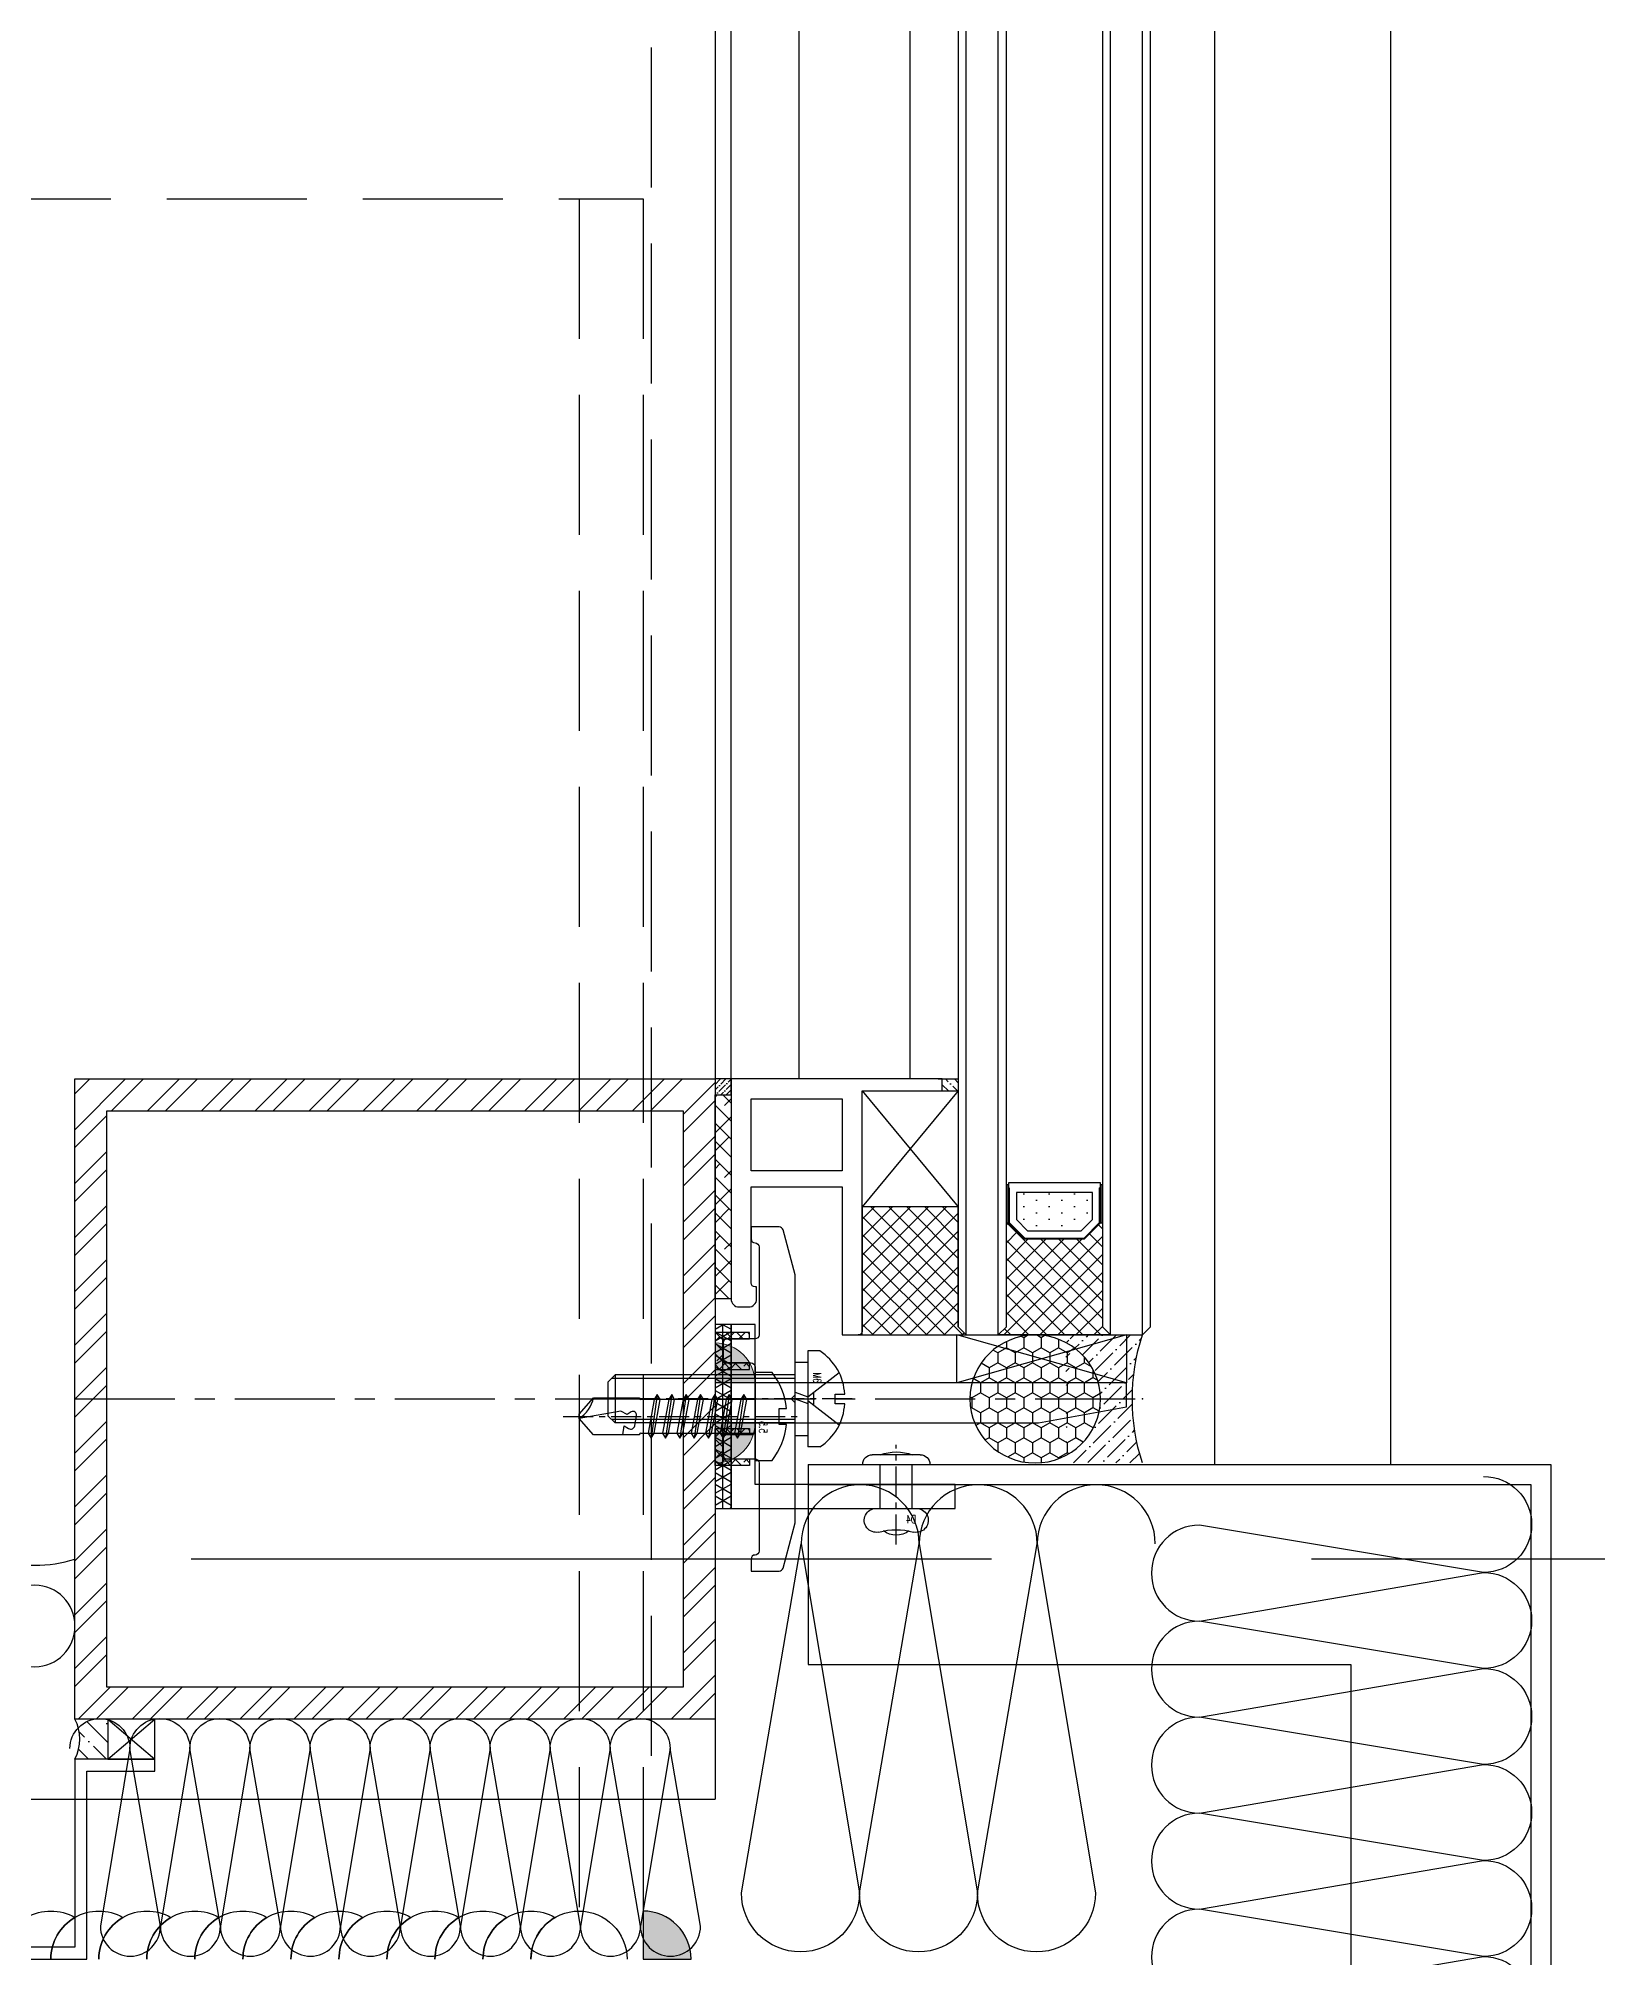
# Model space of a CAD drawing. Extents: x 220580 to 2027826, y -309201 to 71987.
# Drawn here: x 307715.3 to 307910.2, y -165329.2 to -165089.3 of the extents above; entities that cross this region are included whole.
import ezdxf
from ezdxf.enums import TextEntityAlignment as Align

# ---------------------------------------------------------------- set-up
doc = ezdxf.new("R2010")
doc.units = 0
for name, pattern in [('AUSGEZOGEN', [0]), ('CENTER', [2, 1.25, -0.25, 0.25, -0.25]), ('DASH', [0.35, 0.25, -0.1]), ('ZN-CENTER', [2, 1.25, -0.25, 0.25, -0.25]), ('ZN-DASH', [0.35, 0.25, -0.1]), ('ZN-DOT', [0.25, 0, -0.25])]:
    doc.linetypes.add(name, pattern=pattern)
for name, color, linetype in [('!ZN1-填充-8', 8, 'Continuous'), ('!ZN3-玻璃幕墙-4', 4, 'Continuous'), ('!ZN3-铝板幕墙-3', 3, 'Continuous'), ('!ZN4-辅助材料-1', 1, 'Continuous'), ('!ZN4-配件-11', 11, 'Continuous'), ('!ZN5-钢材投影-40', 40, 'Continuous'), ('!ZN5-铝材投影-112', 112, 'Continuous'), ('!ZN5-铝材断面-6', 6, 'Continuous'), ('!ZN6-层高线-8', 8, 'ZN-DOT'), ('!ZN6-虚线-8', 8, 'ZN-DASH'), ('2钢材断面', 2, 'Continuous'), ('A_Hatch', 8, 'Continuous'), ('DIM', 173, 'Continuous'), ('Fill', 8, 'Continuous'), ('ZX', 240, 'CENTER'), ('型材截面颜色', 253, 'Continuous'), ('焊缝', 8, 'Continuous')]:
    doc.layers.add(name, color=color, linetype=linetype)
for name, color, linetype, lineweight in [('0CABR-填充', 8, 'Continuous', 5), ('0CABR-密封材料、垫片', 195, 'Continuous', 9), ('0填充', 8, 'Continuous', 13)]:
    doc.layers.add(name, color=color, linetype=linetype, lineweight=lineweight)
doc.styles.add('DHTEXT-1', font='ROMANS.shx', dxfattribs={"width": 0.7, "bigfont": 'CHINESE.shx'})
doc.dimstyles.new('ZN3', dxfattribs={"dimscale": 3, "dimtxt": 2.5, "dimasz": 1.5, "dimexe": 1, "dimexo": 2, "dimgap": 0.9, "dimtad": 1, "dimdec": 0, "dimdsep": 46, "dimtxsty": 'DHTEXT-1', "dimblk": 'ARCHTICK', "dimcen": 2.5, "dimclrd": 173, "dimclre": 173, "dimclrt": 7, "dimazin": 2, "dimtfac": 1, "dimtix": 1, "dimtmove": 2, "dimatfit": 3, "dimfxl": 0, "dimarcsym": 0})

# ---------------------------------------------------------------- blocks, each defined once
blk = doc.blocks.new('*U1818')
at = {"linetype": 'ByBlock', "lineweight": -2, "ltscale": 10}
for p, q in [((-1.19999999999709, -2.999999999995627), (-1.19999999999709, 2.999999999995733)), ((0, 4.200000000000099), (0, -4.199999999999992)), ((5.50000000054162, 2.500000000000053), (5.50000000054162, -2.499999999999947)), ((5.50000000054162, 2.000000000000053), (0, 2.000000000000053)), ((5.50000000054162, -1.999999999999947), (0, -1.999999999999947))]:
    blk.add_line(p, q, dxfattribs=at)
at = {"color": 0, "linetype": 'CENTER', "ltscale": 3}
blk.add_line((10.0124521631674, 5.329070518200751e-14), (-2.451370260241674, 5.329070518200751e-14), dxfattribs=at)
at = {"linetype": 'ByBlock', "lineweight": -2, "ltscale": 10}
for centre, radius, start, end in [((0, 2.999999999995733), 1.2, 90, 180), ((7.00000000054162, 2.500000000000053), 1.5, 348.4480414647314, 180), ((4.415117063422031, -3.584688101909705e-12), 5.96066603962293, 160.3950489643864, 199.6049510356135), ((16.16515139045397, 5.329070518200751e-14), 8, 164.3308475018224, 195.6691524981776), ((6.186535024229231, -0.0009536892320660684), 2.672094166157843, 323.2266208412516, 36.78433105121244), ((7.00000000054162, -2.499999999999947), 1.5, 180, 11.5519585352685), ((0, -2.999999999995627), 1.2, 180, 270)]:
    blk.add_arc(centre, radius, start, end, dxfattribs=at)
at = {"layer": 'Defpoints', "color": 0, "ltscale": 10, "style": 'DHTEXT-1', "width": 0.7}
blk.add_text('D4', height=1, rotation=90, dxfattribs=at).set_placement((7.370543652128534, -1.846676056511448), align=Align.CENTER)
blk = doc.blocks.new('16胶缝')
at = {"layer": '!ZN1-填充-8', "ltscale": 0.1}
h = blk.add_hatch(dxfattribs=at)
h.set_pattern_fill('HONEY', color=256, scale=10, style=0)
h.set_pattern_definition([(4.818975183877585e-15, (-19679.56000236233, -11324.37131966545), (1.875, 1.08253175), [1.25, -2.5]), (120, (-19679.56000236233, -11324.37131966545), (-1.874999995903225, 1.082531757095823), [1.249999999999998, -2.499999999999997]), (60.00000000000003, (-19679.56000236233, -11324.37131966545), (4.096775418904741e-09, 2.165063507095822), [-2.499999999999998, 1.249999999999999])])
edge = h.paths.add_edge_path()
edge.add_ellipse((8.000000000182808, 13.40127735032729), major_axis=(-1.852811262691897e-12, -8.148750109612592), ratio=0.9817456533069091, start_angle=0, end_angle=360)
h = blk.add_hatch(dxfattribs=at)
h.set_pattern_fill('ANSI36', color=256, scale=10, style=0)
h.set_pattern_definition([(45.00000000000003, (-19679.575386873, -11324.37131966545), (0.6629126073623883, 2.430679560328756), [3.125, -0.625, 0, -0.625])])
edge = h.paths.add_edge_path()
edge.add_ellipse((8.015384510843433, 13.40127735032729), major_axis=(0.8733517820453444, 8.103544729698486), ratio=0.9813319895029027, start_angle=124.6262873536864, end_angle=247.3977371599691, ccw=False)
edge.add_arc((0.0005942590132690384, 10.19757702908555), 1.197577176534192, 269.97156881858757, 324.48671338471985, ccw=False)
edge.add_line((1.455191522836685e-11, 8.999999999992724), (1.091393642127514e-11, -1.818989403545856e-12))
edge.add_arc((8.000000000015461, -24.92179927315374), 26.17434008740905, 432.2031562990745, 467.7968437009381, ccw=False)
edge.add_line((16.00000000001455, 0), (16.00000000001091, 9.000000000003638))
edge.add_arc((16.00645417175474, 10.22705133927502), 1.227068313314542, 216.5905572920867, 269.6986325029304, ccw=False)
at = {"layer": '!ZN4-辅助材料-1', "color": 1, "ltscale": 0.1}
blk.add_arc((8.000000000014552, -24.92179927313555), 26.17434008739207, 72.20315629866607, 107.7968437013339, dxfattribs=at)
blk.add_ellipse((8.000000000182808, 13.40127735032729), major_axis=(-1.852811262691897e-12, -8.148750109612592), ratio=0.9817456533069091, dxfattribs=at)
blk.add_point((8.000000000014552, 7.275957614183426e-12), dxfattribs=at)
blk = doc.blocks.new('胶缝断面')
at = {"color": 7, "ltscale": 0.1, "extrusion": (0, 0, -1), "zscale": -1, "rotation": 180}
blk.add_blockref('16胶缝', (8, 5.456968210637569e-12), dxfattribs=at)
blk = doc.blocks.new('*U1766')
at = {"layer": '!ZN1-填充-8'}
h = blk.add_hatch(dxfattribs=at)
h.set_pattern_fill('ANSI37', color=256, scale=0.5, style=0)
h.set_pattern_definition([(45, (6, 0), (-1.122532015133644, 1.122532015133644), []), (135, (6, 0), (-1.122532015133644, -1.122532015133644), [])])
h.paths.add_polyline_path([(1.029468876367901e-06, 5.00000102652325), (1.029468876367901e-06, 19.00000102652371), (1.000001029469331, 18.00000102652325), (14.00000102946797, 18.00000102652325), (14.00000102946797, 17.75000102652325), (12.00000102946797, 15.75000102652325), (12.00000102946797, 8.250001026523705), (14.00000102946797, 6.250001026523705), (14.00000102946797, 6.000001026523705), (1.000001029469331, 6.000001026523705)])
for points in [[(18.75000205893684, 17.99999999999977), (14.00000205893684, 17.99999999999977), (14.00000205893684, 17.74999999999977), (18.75000205893684, 17.74999999999977)], [(18.75000205893684, 6.249999999999773), (14.00000205893684, 6.249999999999773), (14.00000205893684, 5.999999999999773), (18.75000205893684, 5.999999999999773)]]:
    blk.add_hatch(color=256, dxfattribs=at).paths.add_polyline_path(points)
h = blk.add_hatch(dxfattribs=at)
h.set_pattern_fill('DOTS', color=8, angle=-1.272221872585407e-14, style=0)
h.set_pattern_definition([(0, (6, 0), (0.7937500000000003, 1.5875), [0, -1.5875])])
h.paths.add_polyline_path([(13.00000246392847, 15.33578673215879), (13.00000246392847, 8.664213388665985), (14.4142185169444, 7.24999733565005), (17.80000246392865, 7.24999733565005), (17.80000246392865, 16.74999733565005), (14.41421306741995, 16.74999733565005)])
for p, q in [((2.058937752735802e-06, 22.99999999999977), (503.914783983314, 23.00000000001423)), ((1.029468876367901e-06, 19.00000102946865), (503.9147829538451, 19.0000010294831)), ((1.029468876367901e-06, 4.999999091356358), (503.9147829538451, 4.999999091370806)), ((2.058937752735801e-06, 1.000000120825234), (503.914783983314, 1.000000120839684))]:
    blk.add_line(p, q, dxfattribs=at)
at = {"layer": '!ZN3-玻璃幕墙-4'}
for points in [[(503.914783983314, 24.00000000001423), (1.000002058937753, 23.99999999999977), (2.058937752735802e-06, 22.99999999999977), (2.058937752735801e-06, 18.99999999999977), (1.000002058937753, 17.99999999999977), (503.914783983314, 18.00000000001422)], [(503.9147839833145, 6.000000000014221), (1.000002058937298, 5.999999999999773), (2.058936843241099e-06, 4.999999999999773), (2.058935933746397e-06, 0.9999999999997726), (1.000002058935479, 0), (503.9147839833145, 1.604077385068404e-11)]]:
    blk.add_lwpolyline(points, dxfattribs=at)
at = {"layer": '!ZN4-辅助材料-1'}
for points in [[(1.029468876367901e-06, 5.00000102652325), (1.029468876367901e-06, 19.00000102652371), (1.000001029469331, 18.00000102652325), (14.00000102946797, 18.00000102652325), (14.00000102946797, 17.75000102652325), (12.00000102946797, 15.75000102652325), (12.00000102946797, 8.250001026523705), (12.00000102946797, 8.250001026523705), (14.00000102946797, 6.250001026523705), (14.00000102946797, 6.000001026523705), (1.000001029469331, 6.000001026523705), (1.029468876367901e-06, 5.00000102652325)], [(12.00000205893639, 15.74999993958727), (12.00000205893639, 8.250000060412503), (14.00000205893639, 6.250000060412503), (19.00000205893639, 6.250000060412503), (19.00000205893639, 17.7500000604125), (14.00000205893639, 17.7500000604125)], [(18.75000205893684, 17.99999999999977), (14.00000205893684, 17.99999999999977), (14.00000205893684, 17.74999999999977), (18.75000205893684, 17.74999999999977)], [(13.00000246392847, 15.33578673215879), (13.00000246392847, 8.664213388665985), (14.4142185169444, 7.24999733565005), (17.80000246392865, 7.24999733565005), (17.80000246392865, 16.74999733565005), (14.41421306741995, 16.74999733565005)], [(18.75000205893684, 6.249999999999773), (14.00000205893684, 6.249999999999773), (14.00000205893684, 5.999999999999773), (18.75000205893684, 5.999999999999773)]]:
    blk.add_lwpolyline(points, close=True, dxfattribs=at)
blk.add_lwpolyline([(18.40000141310247, 17.74999853286067), (18.40000141310247, 17.65000006041237), (14.04142182915984, 17.65000006041237), (12.09999785437094, 15.70857608562369), (12.09999785437094, 8.291423709387573), (14.04142303089793, 6.349998532860582), (18.40000205893648, 6.349998532860582), (18.40000205893648, 6.250000060412503), (18.40000205893648, 6.349998532860582)], dxfattribs=at)
at = {"layer": 'Defpoints', "color": 250}
for p in [(2.058935478999047e-06, 24.00000205304696), (1.029468876367901e-06, 17.99999999999977), (1.029468876367901e-06, 5.999999999999773), (12.00000205893639, 6.000001026523705), (2.058935478999047e-06, 0)]:
    blk.add_point(p, dxfattribs=at)
blk = doc.blocks.new('20230625110549')
at = {"layer": '!ZN1-填充-8', "ltscale": 20}
h = blk.add_hatch(color=256, dxfattribs=at)
h.dxf.hatch_style = 1
h.paths.add_polyline_path([(0, 5), (0, 0), (5, 0, 0.4142135623730951)])
at = {"layer": '0CABR-填充', "ltscale": 20}
blk.add_line((0, 0), (0, 5), dxfattribs=at)
blk.add_arc((0, 0), 5, 0, 90, dxfattribs=at)
blk = doc.blocks.new('20250822103150', base_point=(-89262.55327602196, -87415.13117897836))
at = {"layer": '!ZN4-辅助材料-1'}
blk.add_lwpolyline([(-89131.15327524142, -87413.13117784284), (-89152.31959590278, -87413.13230322828), (-89152.31959575377, -87407.13276996238), (-89131.15327509241, -87407.13164457693), (-89131.15327524142, -87413.13117784284), (-89152.31959575377, -87407.13276996238), (-89131.15327509241, -87407.13164457693), (-89152.31959590278, -87413.13230322828)], dxfattribs=at)
at = {"layer": '!ZN5-钢材投影-40'}
blk.add_lwpolyline([(-89142.15327716633, -87418.13194908516), (-89131.15327524142, -87416.13194908516), (-89131.15327524142, -87413.13117784284), (-89182.55327602196, -87413.13117784284), (-89182.55327602196, -87418.13117784284), (-89142.14942095472, -87418.13117784284)], close=True, dxfattribs=at)
at = {"layer": '0CABR-填充', "ltscale": 20}
blk.add_blockref('20230625110549', (-89182.55327602196, -87413.13117784284), dxfattribs=at)
at = {"layer": '0CABR-填充', "ltscale": 20, "xscale": -1, "rotation": 180}
blk.add_blockref('20230625110549', (-89182.55327602196, -87418.1311778428), dxfattribs=at)
blk = doc.blocks.new('20240131155736')
at = {"layer": '!ZN1-填充-8'}
h = blk.add_hatch(dxfattribs=at)
h.set_pattern_fill('ANSI36', color=256, scale=0.5, angle=270, style=0)
h.set_pattern_definition([(315, (4155.516182055328, -11794.82250172619), (1.543481520808761, -0.4209495056751171), [1.984375, -0.396875, 0, -0.396875])])
h.paths.add_polyline_path([(-0.7497986001617392, 0.7500036128367356), (-0.7497986001617392, -0.7500036128367356), (1.250202532093681, -0.7500036128367356), (1.250202532093681, 0.7500036128367356)])
at = {"layer": '!ZN4-辅助材料-1', "linetype": 'AUSGEZOGEN'}
blk.add_line((-1.250202532108233, 0.749996387068677), (1.250202532108233, 0.7500036128367356), dxfattribs=at)
blk = doc.blocks.new('20240131160147')
at = {"layer": '!ZN5-铝材断面-6'}
blk.add_lwpolyline([(-3.359996820086963, 1.24972521692689), (-3.360017300714389, 19.749725232934), (-0.8600173007143894, 19.749725232934), (-0.8599968200869625, -10.750274787526), (9.139988671027822, -10.75027476862306), (9.139988671027822, -12.25027476862306), (-17.2600001134706, -12.25027476875402), (-17.2600001134706, 15.24972523121687, -0.414213562373095), (-16.2600001134706, 16.24972523121687), (-15.06000012539153, 16.24972523121687, -0.414213562373095), (-14.06000012539153, 15.24972523121687), (-14.06000012539153, 13.74972523121687), (-14.2600001134706, 13.74972523121687, 0.414213562373095), (-14.7600001134706, 13.24972523121687), (-14.7600001134706, 1.249725235698861)], format="xyb", close=True, dxfattribs=at)
blk.add_lwpolyline([(-14.7600001134706, -0.7502747643011389), (-14.7600001134706, -9.750274768754025), (-3.359996820086963, -9.750274787525996), (-3.359996820086963, -0.7502747830731096)], close=True, dxfattribs=at)
at = {"layer": '!ZN1-填充-8', "ltscale": 50, "xscale": -1, "rotation": 180}
blk.add_blockref('20240131155736', (9.889797354408074, -11.50027115578996), dxfattribs=at)
blk = doc.blocks.new('20250822102610', base_point=(-89164.55327459493, -87453.63117898782))
at = {"layer": '!ZN1-填充-8'}
h = blk.add_hatch(dxfattribs=at)
h.set_pattern_fill('ANSI37', color=256, angle=-1.272221872585407e-14, style=0)
h.set_pattern_definition([(44.99999999999999, (0, 0), (-1.122532015133644, 1.122532015133644), []), (135, (0, 0), (-1.122532015133644, -1.122532015133644), [])])
edge = h.paths.add_edge_path()
edge.add_line((-89165.05327484866, -87423.13117512563), (-89151.55327484867, -87423.13118085341))
edge.add_line((-89151.55327484867, -87423.13118085341), (-89152.55327484867, -87424.13118000627))
edge.add_line((-89152.55327484867, -87424.13118000627), (-89152.55327484867, -87439.13118438769))
edge.add_line((-89152.55327484867, -87439.13118438769), (-89164.55327484867, -87439.13117682973))
edge.add_line((-89164.55327484867, -87439.13117682973), (-89164.55327484867, -87423.63117784967))
edge.add_arc((-89165.05327484867, -87423.63117512563), 0.5000000000074204, 359.9996878473482, 449.9999999983324)
at = {"layer": '!ZN1-填充-8', "ltscale": 100}
for p, q in [((-89152.5532746931, -87453.63117898782), (-89164.55327484867, -87439.13117682973)), ((-89164.55327459493, -87453.63117898782), (-89152.55327484867, -87439.13118438756))]:
    blk.add_line(p, q, dxfattribs=at)
at = {"layer": '!ZN4-辅助材料-1', "linetype": 'AUSGEZOGEN'}
blk.add_lwpolyline([(-89165.05327484866, -87423.13117512563), (-89151.55327484867, -87423.13118085341), (-89152.55327484867, -87424.13118000627), (-89152.55327484867, -87439.13118438769), (-89164.55327484867, -87439.13117682973), (-89164.55327484867, -87423.63117784967, 0.4142151580810171), (-89165.05327484866, -87423.13117512563), (-89165.05327484866, -87423.13117512563)], format="xyb", dxfattribs=at)
blk.add_lwpolyline([(-89152.55327484867, -87439.13118438768), (-89164.55327467559, -87439.13117716176), (-89164.55327469764, -87442.13117353823)], dxfattribs=at)
blk.add_lwpolyline([(-89164.55327459965, -87439.13117716176), (-89164.55327459493, -87453.63117898782), (-89152.5532746931, -87453.63117898782), (-89152.55327469783, -87439.13117716176)], close=True, dxfattribs=at)
blk = doc.blocks.new('20250822103338', base_point=(-89182.55327602196, -87455.13117897836))
at = {"layer": '0填充'}
h = blk.add_hatch(dxfattribs=at)
h.set_pattern_fill('ANSI38', color=256, angle=360, style=0)
h.set_pattern_definition([(45, (0, 0), (-1.122532015133644, 1.122532015133644), []), (134.9999999999999, (0, 0), (-3.367596045400932, 1.122532015133645), [3.96875, -2.38125])])
h.paths.add_polyline_path([(-89182.553276022, -87453.13117897836), (-89180.55327602198, -87453.13117897836), (-89180.55327602211, -87427.6311789784), (-89182.55327602211, -87427.6311789784)])
at = {"layer": '型材截面颜色', "ltscale": 60}
h = blk.add_hatch(dxfattribs=at)
h.set_pattern_fill('ANSI36', color=256, scale=0.3, angle=90.00000000000001)
h.set_pattern_definition([(135, (0, 0), (-0.9260889124852567, 0.2525697034050699), [1.190625, -0.238125, 0, -0.238125])])
h.paths.add_polyline_path([(-89182.55327602196, -87455.13117898106), (-89182.55327602196, -87453.13104161006), (-89180.55326710995, -87453.1311102956), (-89180.55326710995, -87455.13124766659)])
at = {"layer": '!ZN4-辅助材料-1'}
for points in [[(-89180.55327602195, -87427.6311789784), (-89182.55327602195, -87427.6311789784), (-89182.55327602196, -87453.13117897836), (-89180.55327602196, -87453.13117897836)], [(-89182.55327602196, -87455.13117897836), (-89182.55327602196, -87453.13104160737), (-89180.55326570052, -87453.13103338321), (-89180.55326570052, -87455.1311707542)]]:
    blk.add_lwpolyline(points, close=True, dxfattribs=at)
at = {"layer": '0CABR-密封材料、垫片'}
blk.add_lwpolyline([(-89180.55327602195, -87427.6311789784), (-89182.55327602195, -87427.6311789784), (-89182.55327602196, -87455.13117897836), (-89180.55327602196, -87455.13117897836)], close=True, dxfattribs=at)
blk = doc.blocks.new('20250822103828')
at = {"layer": '!ZN4-辅助材料-1', "ltscale": 100}
for name, p in [('20250822102610', (18.40000010126096, 1.499999990541255)), ('20250822103338', (0, 0))]:
    blk.add_blockref(name, p, dxfattribs=at)
at = {"layer": '!ZN6-虚线-8', "ltscale": 50}
blk.add_blockref('20240131160147', (19.26000011348515, 12.25027476875402), dxfattribs=at)
blk = doc.blocks.new('*U1781')
at = {"linetype": 'ByBlock', "ltscale": 10}
for p, q in [((1.419619596213958, 2.729999885991237), (2.200602679755074, -2.730000114008757)), ((3.219619596213958, 2.729999881768008), (4.000602679755074, -2.730000118231986)), ((5.019619596213958, 2.729999877544779), (5.800602679755074, -2.730000122455214)), ((6.819619596213958, 2.729999873321551), (7.600602679755074, -2.730000126678443)), ((8.619619596213958, 2.729999869098322), (9.400602679755075, -2.730000130901672)), ((10.41961959621396, 2.729999864875094), (11.20060267975507, -2.7300001351249)), ((12.21961959621396, 2.729999860651865), (13.00060267975507, -2.730000139348129)), ((0, 2.084999581674395), (14.28830168384373, 2.085001969002848)), ((14.28834179297628, -2.085001744372565), (0, -2.084999717997933))]:
    blk.add_line(p, q, dxfattribs=at)
at = {"color": 0, "linetype": 'CENTER', "ltscale": 3}
blk.add_line((23.99999999999994, 2.188255855140087e-07), (-5.914909539480056, -1.533137051807418e-07), dxfattribs=at)
at = {"linetype": 'ByBlock', "ltscale": 10}
blk.add_lwpolyline([(-3.944271909999143, 1.000000079036682, -0.137385347329328), (-2.123903424387548, 5.500000079036611), (1.77635683940025e-15, 5.500000079036611), (1.77635683940025e-15, -5.499999920963375), (-2.123903424387548, -5.499999920963375, -0.137385347329328), (-3.944271909999143, -0.9999999209634319), (-2.999999999999998, -0.9999999209633751), (-2.999999999999998, 1.000000079036639)], format="xyb", close=True, dxfattribs=at)
for points in [[(1.828211756127738, -2.085000114008789), (1.047228672586622, 2.084999885991241), (1.419619596213901, 2.729999885991095), (1.792010519841123, 2.084999885991241), (2.57299360338241, -2.085000114008761), (2.200602679755074, -2.730000114008771)], [(3.628211756127738, -2.085000118232018), (2.847228672586622, 2.084999881768012), (3.219619596213901, 2.729999881767866), (3.592010519841123, 2.084999881768012), (4.37299360338241, -2.085000118231989), (4.000602679755074, -2.730000118232)], [(5.428211756127738, -2.085000122455247), (4.647228672586622, 2.084999877544783), (5.019619596213901, 2.729999877544637), (5.392010519841123, 2.084999877544783), (6.17299360338241, -2.085000122455218), (5.800602679755074, -2.730000122455229)], [(7.228211756127738, -2.085000126678475), (6.447228672586622, 2.084999873321555), (6.819619596213901, 2.729999873321409), (7.192010519841123, 2.084999873321555), (7.97299360338241, -2.085000126678447), (7.600602679755074, -2.730000126678457)], [(9.028211756127739, -2.085000130901704), (8.247228672586623, 2.084999869098326), (8.619619596213902, 2.72999986909818), (8.992010519841124, 2.084999869098326), (9.77299360338241, -2.085000130901676), (9.400602679755075, -2.730000130901686)], [(10.82821175612774, -2.085000135124933), (10.04722867258662, 2.084999864875098), (10.4196195962139, 2.729999864874951), (10.79201051984112, 2.084999864875098), (11.57299360338241, -2.085000135124904), (11.20060267975507, -2.730000135124914)], [(12.62821175612774, -2.085000139348161), (11.84722867258662, 2.084999860651869), (12.2196195962139, 2.729999860651723), (12.59201051984112, 2.084999860651869), (13.37299360338241, -2.085000139348133), (13.00060267975507, -2.730000139348143)]]:
    blk.add_lwpolyline(points, close=True, dxfattribs=at)
for points in [[(14.28755614132959, -2.084999790480305, -0.414213562373095), (14.44551068678416, -2.242954335934877), (14.44551068678416, -2.321931608662732), (20.17706341883141, -2.321931608662732), (21.99999672497771, -0.2620664843346907), (21.99999672497771, 0.2620669033741529), (20.1770634188305, 2.321932027703048), (14.44551068678416, 2.321932027703616), (14.44551068678416, 2.242954754974284, -0.414213562373095), (14.28755614132959, 2.085000209519654)], [(16.51287844574838, -2.321931608662732), (16.35611659158181, -1.195959136936376), (15.82661205339483, -1.523970797760166, -0.5304615897786895), (15.03442566961419, -1.169417307181045), (14.81075563571315, 0.0990784896746442, -0.6513157956771675), (15.47433833661651, 0.5440859063701903), (16.0012324895205, 0.2109028390927443), (16.76803563861736, 0.6608451827776259), (21.99999672497771, -0.2620664843346907, -0.2012259957209903), (20.1770634188305, 2.321932027703048)]]:
    blk.add_lwpolyline(points, format="xyb", dxfattribs=at)
at = {"layer": 'Defpoints', "color": 0, "ltscale": 10, "style": 'DHTEXT-1', "width": 0.7}
blk.add_text('5.5', height=1, rotation=90, dxfattribs=at).set_placement((-0.4943080637851551, -1.360906537433093), align=Align.CENTER)
blk = doc.blocks.new('20250822090122')
at = {"layer": 'A_Hatch'}
h = blk.add_hatch(dxfattribs=at)
h.set_pattern_fill('ANSI32', color=256)
h.set_pattern_definition([(45, (-80, -40), (-3.367596045400933, 3.367596045400933), []), (45, (-77.75493500000448, -40), (-3.367596045400933, 3.367596045400933), [])])
h.paths.add_polyline_path([(0, 40), (-80, 40), (-80, -40), (0, -40)])
h.paths.add_polyline_path([(-4, 36), (-4, -36), (-76, -36), (-76, 36)], flags=16)
at = {"layer": '2钢材断面'}
for points in [[(-80, 40), (0, 40), (0, -40), (-80, -40)], [(-76, 36), (-4, 36), (-4, -36), (-76, -36)]]:
    blk.add_lwpolyline(points, close=True, dxfattribs=at)
blk = doc.blocks.new('20230625105620')
at = {"layer": '0CABR-填充'}
h = blk.add_hatch(dxfattribs=at)
h.set_pattern_fill('ANSI38', color=256, scale=0.3, angle=90.00000000000001)
h.set_pattern_definition([(135, (669.6330778690171, -11486.45394119481), (-0.6735192090801863, -0.6735192090801866), []), (225, (669.6330778690171, -11486.45394119481), (-0.6735192090801858, -2.02055762724056), [2.38125, -1.42875])])
h.paths.add_polyline_path([(-5.199999999720603, 3.69999999992433), (-5.199999999953434, 4.500000000203727), (-8.5, 4.499999999970896), (-8.49999999976717, 7.499999999970896), (-5.199999999953434, 7.499999999970896), (-5.199999999953434, 8.300000000017462), (-9.49999999976717, 8.300000000017462), (-9.5, 3.69999999992433)])
h = blk.add_hatch(dxfattribs=at)
h.set_pattern_fill('ANSI38', color=256, scale=0.3, angle=90)
h.set_pattern_definition([(135, (669.6330778690754, -11486.45394119481), (-0.6735192090801865, -0.6735192090801864), []), (225, (669.6330778690754, -11486.45394119481), (-0.6735192090801867, -2.020557627240559), [2.38125, -1.42875])])
h.paths.add_polyline_path([(-5.199999999662396, 3.69999999992433), (-5.199999999895226, 4.500000000203727), (-8.499999999941792, 4.499999999970896), (-8.499999999708962, 7.499999999970896), (-5.199999999895226, 7.499999999970896), (-5.199999999895226, 8.300000000017462), (-9.499999999708962, 8.300000000017462), (-9.499999999941792, 3.69999999992433)])
h = blk.add_hatch(dxfattribs=at)
h.set_pattern_fill('ANSI38', color=256, scale=0.3, angle=90.00000000000001)
h.set_pattern_definition([(135, (669.6330778687843, -11498.45394119481), (-0.6735192090801863, -0.6735192090801866), []), (225, (669.6330778687843, -11498.45394119481), (-0.6735192090801858, -2.02055762724056), [2.38125, -1.42875])])
h.paths.add_polyline_path([(-5.199999999953434, -8.30000000007567), (-5.200000000186265, -7.499999999796273), (-8.50000000023283, -7.500000000029104), (-8.5, -4.500000000029104), (-5.200000000186265, -4.500000000029104), (-5.200000000186265, -3.699999999982538), (-9.5, -3.699999999982538), (-9.50000000023283, -8.30000000007567)])
h = blk.add_hatch(dxfattribs=at)
h.set_pattern_fill('ANSI38', color=256, scale=0.3, angle=90)
h.set_pattern_definition([(135, (669.6330778688425, -11498.45394119481), (-0.6735192090801865, -0.6735192090801864), []), (225, (669.6330778688425, -11498.45394119481), (-0.6735192090801867, -2.020557627240559), [2.38125, -1.42875])])
h.paths.add_polyline_path([(-5.199999999895226, -8.30000000007567), (-5.200000000128057, -7.499999999796273), (-8.500000000174623, -7.500000000029104), (-8.499999999941792, -4.500000000029104), (-5.200000000128057, -4.500000000029104), (-5.200000000128057, -3.699999999982538), (-9.499999999941792, -3.699999999982538), (-9.500000000174623, -8.30000000007567)])
at = {"layer": '!ZN4-辅助材料-1'}
for points in [[(-5.199999999662396, 3.69999999992433), (-5.199999999895226, 4.500000000203727), (-8.499999999941792, 4.499999999970896), (-8.499999999708962, 7.499999999970896), (-5.199999999895226, 7.499999999970896), (-5.199999999895226, 8.300000000017462), (-9.499999999708962, 8.300000000017462), (-9.499999999941792, 3.69999999992433), (-5.199999999662396, 3.69999999992433)], [(-5.199999999662396, -3.700000000215368), (-5.199999999895226, -4.500000000261934), (-8.499999999941792, -4.500000000261934), (-8.499999999708962, -7.500000000029104), (-5.199999999895226, -7.500000000261934), (-5.199999999895226, -8.30000000007567), (-9.499999999708962, -8.30000000007567), (-9.499999999941792, -3.699999999982538), (-5.199999999662396, -3.700000000215368)]]:
    blk.add_lwpolyline(points, dxfattribs=at)
at = {"layer": '!ZN5-铝材投影-112'}
blk.add_lwpolyline([(-4.499999999767169, 3.999999999970896), (-4.5, -4.000000000029104, -0.4142135623702536), (-4.999999999767169, -4.500000000029104), (-7.999999999767169, -4.500000000029104, 0.414213562373095), (-8.49999999976717, -5.000000000029104), (-8.49999999976717, -7.000000000029104, 0.414213562373095), (-7.999999999767169, -7.500000000029104), (-4.499999999476131, -7.500000000025466, -0.414213562373095), (-3.999999999476131, -8.000000000025466), (-3.999999999476131, -19.00000000002547, -0.414213562373095), (-4.499999999476131, -19.50000000002547, 0.414213562373095), (-4.999999999476131, -20.00000000002547), (-4.999999999476131, -21.50000000002547), (-1.491358648519963, -21.5000000000291, 0.3394542588629411), (-1.008395735407248, -21.12940952254576), (0.5, -15.5000000000291), (0.5, -0.5000000000291038), (0, -2.91038304567337e-11), (0.5, 0.4999999999708962), (0.5000000002328306, 15.4999999999709), (-1.008395735174417, 21.12940952248755, 0.3394542588629411), (-1.491358648519963, 21.4999999999709), (-4.999999999476131, 21.49999999996726), (-4.999999999476131, 19.99999999996726, 0.414213562373095), (-4.499999999476131, 19.49999999996726, -0.414213562373095), (-3.999999999476131, 18.99999999996726), (-3.999999999476131, 7.999999999967258, -0.414213562373095), (-4.499999999476131, 7.499999999967258), (-7.999999999767169, 7.499999999970896, 0.414213562373095), (-8.49999999976717, 6.999999999970896), (-8.49999999976717, 4.999999999970896, 0.414213562373095), (-7.999999999767169, 4.499999999970896), (-4.999999999767169, 4.499999999970896, -0.4142135623688329), (-4.499999999767169, 3.999999999970896)], format="xyb", close=True, dxfattribs=at)
at = {"layer": '0CABR-密封材料、垫片'}
for points in [[(-5.199999999720603, 3.69999999992433), (-5.199999999953434, 4.500000000203727), (-8.5, 4.499999999970896), (-8.49999999976717, 7.499999999970896), (-5.199999999953434, 7.499999999970896), (-5.199999999953434, 8.300000000017462), (-9.49999999976717, 8.300000000017462), (-9.5, 3.69999999992433), (-5.199999999720603, 3.69999999992433)], [(-5.199999999720603, -3.700000000215368), (-5.199999999953434, -4.500000000261934), (-8.5, -4.500000000261934), (-8.49999999976717, -7.500000000029104), (-5.199999999953434, -7.500000000261934), (-5.199999999953434, -8.30000000007567), (-9.49999999976717, -8.30000000007567), (-9.5, -3.699999999982538), (-5.199999999720603, -3.700000000215368)]]:
    blk.add_lwpolyline(points, dxfattribs=at)
blk = doc.blocks.new('*U1907')
at = {"linetype": 'ByBlock', "ltscale": 10}
for p, q in [((-3.099760062443238, 5.999999999999091), (-1.5997600624396, 5.999999999999091)), ((-1.5997600624396, -5.999999999999091), (-1.5997600624396, 5.999999999999091)), ((-5.512308570388996, 3.264313849224891), (-1.5997600624396, 0.2324707128979036)), ((-1.5997600624396, -4.620044984873882), (-1.5997600624396, 4.620044984872013)), ((-1.5997600624396, 4.620044984872013), (0, 4.620044984872013)), ((0, 4.620044984872013), (0, -4.620044984873882)), ((2.220446049250313e-16, 3.000000000002645), (22.5002399375644, 3.000000000000339)), ((2.220446049250313e-16, 2.55000000000389), (22.95023993756877, 2.549999999997793)), ((22.50023993756076, -2.999999999986928), (22.50023993755713, 3.000000000014891)), ((22.50023993755713, 3.000000000014891), (23.40023993755858, 2.100000000013436)), ((-6.199760062438145, 0.5999999999958163), (-4.999760062433779, 0.5999999999976353)), ((-4.999760062433779, 0.5999999999976353), (-4.999760062433779, -0.5999999999994543)), ((-2.359507198434585, 0.8212005739923881), (-2.359507198434585, -0.8212005739890408)), ((0, -9.343636975245317e-13), (-1.5997600624396, 0.5822434348437788)), ((23.40023993756222, -2.100000000009119), (23.40023993755858, 2.100000000013436)), ((-4.999760062433779, -0.5999999999994543), (-6.200041946336569, -0.6000000000067303)), ((-5.512308570388996, -3.264313849219434), (-1.5997600624396, -0.2324707128950645)), ((-0.0001236077368957922, -0.834518847842471), (-1.599883670176496, -0.2522754129977578)), ((22.50023993755713, -3.000000000014213), (23.40023993755858, -2.100000000012757)), ((0, -4.620044984873882), (-1.5997600624396, -4.620044984873882)), ((0, -2.549999999996544), (22.95023993757604, -2.549999999997114)), ((2.220446049250313e-16, -2.999999999997355), (22.50023993756804, -2.999999999999661)), ((-3.0997600624396, -5.999999999999091), (-1.5997600624396, -5.999999999999091))]:
    blk.add_line(p, q, dxfattribs=at)
at = {"color": 0, "linetype": 'ZN-CENTER', "ltscale": 3}
blk.add_line((-7.149760062439595, 2.968965134506063e-13), (25.2002399375604, 2.456684181638768e-12), dxfattribs=at)
at = {"linetype": 'ByBlock', "ltscale": 10}
for centre, radius, start, end in [((0.6289204536260513, 0.2696463704114649), 6.836666666661672, 123.0516276806388, 177.2303399897559), ((0.6289204536260513, -0.2696463704151029), 6.836666666662514, 182.7696600102441, 236.9483723193611)]:
    blk.add_arc(centre, radius, start, end, dxfattribs=at)
at = {"layer": 'Defpoints', "color": 0, "ltscale": 10, "style": 'DHTEXT-1', "width": 0.7}
blk.add_text('M6', height=1, rotation=90, dxfattribs=at).set_placement((-2.254738332375523, -2.651439335049475), align=Align.CENTER)
blk = doc.blocks.new('20180403.16475379')
at = {"layer": '!ZN1-填充-8', "ltscale": 2}
blk.add_hatch(color=8, dxfattribs=at).paths.add_polyline_path([(1.000034899334423e-08, -6), (1.000034899334423e-08, 0), (6.000000010000349, 0, -0.4142135623730951)])
blk.add_lwpolyline([(1.000034899334423e-08, 0), (1.000034899334423e-08, -6, 0.414213562373095), (6.000000010000349, 0)], format="xyb", dxfattribs=at)
blk = doc.blocks.new('20250825101552')
at = {"layer": '!ZN5-钢材投影-40', "ltscale": 1000}
for p, q in [((9, 0), (9, -20)), ((191.0017149738705, 0), (191.0017149738778, -20))]:
    blk.add_line(p, q, dxfattribs=at)
at = {"layer": '!ZN6-虚线-8', "color": 8, "linetype": 'ZN-DASH', "ltscale": 70}
for p, q in [((9, 0), (8.999999999992724, 199.9999999999854)), ((9.000000000007276, 200), (191.0017149738633, 200)), ((17, -20), (16.99999999998545, 199.9999999999854)), ((183.0017149738633, 199.9999999999854), (183.0017149738633, -20)), ((191.0017149738633, 199.9999999999854), (191.0017149738705, 0))]:
    blk.add_line(p, q, dxfattribs=at)
at = {"layer": '焊缝', "ltscale": 1000, "elevation": -1.078624396247179e-10}
blk.add_lwpolyline([(9, -20, -0.5773502691896255), (18, -14.80384757729189, 0.2679491924311229), (15, -20, -0.5773502691896255), (24, -14.80384757729189, 0.2679491924311229), (21, -20, -0.5773502691896255), (30, -14.80384757729189, 0.2679491924311229), (27, -20, -0.5773502691896255), (36, -14.80384757729189, 0.2679491924311229), (33, -20, -0.5773502691896255), (42, -14.80384757729189, 0.2679491924311229), (39, -20, -0.5773502691896255), (48, -14.80384757729189, 0.2679491924311229), (45, -20, -0.5773502691896255), (54, -14.80384757729189, 0.2679491924311229), (51, -20, -0.5773502691896255), (60, -14.80384757729189, 0.2679491924311229), (57, -20, -0.5773502691896255), (66, -14.80384757729189, 0.2679491924311229), (63, -20, -0.5773502691896255), (72, -14.80384757729189, 0.2679491924311229), (69, -20, -0.5773502691896255), (78, -14.80384757729189, 0.2679491924311229), (75, -20, -0.5773502691896255), (84, -14.80384757729189, 0.2679491924311229), (81, -20, -0.5773502691896255), (90, -14.80384757729189, 0.2679491924311229), (87, -20, -0.5773502691896255), (96, -14.80384757729189, 0.2679491924311229), (93, -20, -0.5773502691896255), (102, -14.80384757729189, 0.2679491924311229), (99, -20, -0.5773502691896255), (108, -14.80384757729189, 0.2679491924311229), (105, -20, -0.5773502691896255), (114, -14.80384757729189, 0.2679491924311229), (111, -20, -0.5773502691896255), (120, -14.80384757729189, 0.2679491924311229), (117, -20, -0.5773502691896255), (126, -14.80384757729189, 0.2679491924311229), (123, -20, -0.5773502691896255), (132, -14.80384757729189, 0.2679491924311229), (129, -20, -0.5773502691896255), (138, -14.80384757729189, 0.2679491924311229), (135, -20, -0.5773502691896255), (144, -14.80384757729189, 0.2679491924311229), (141, -20, -0.5773502691896255), (150, -14.80384757729189, 0.2679491924311229), (147, -20, -0.5773502691896255), (156, -14.80384757729189, 0.2679491924311229), (153, -20, -0.5773502691896255), (162, -14.80384757729189, 0.2679491924311229), (159, -20, -0.5773502691896255), (168, -14.80384757729189, 0.2679491924311229), (165, -20, -0.5773502691896255), (174, -14.80384757729189, 0.2679491924311229), (171, -20, -0.5773502691896255), (180, -14.80384757729189, 0.2679491924311229), (177, -20, -0.9999999999999999), (189, -20, -0.9999999999999999)], format="xyb", dxfattribs=at)
at = {"layer": '!ZN3-玻璃幕墙-4', "xscale": -1, "rotation": 270}
blk.add_blockref('20180403.16475379', (8.999999989995558, -20.00000000999717), dxfattribs=at)
at = {"layer": '!ZN3-玻璃幕墙-4', "rotation": 90}
blk.add_blockref('20180403.16475379', (191.001714983875, -20.00000000999717), dxfattribs=at)
blk = doc.blocks.new('*U1916')
at = {"linetype": 'ByBlock', "ltscale": 10}
for p, q in [((-0.7999999999997556, 4.200000000000042), (-0.7999999999997556, -4.20000000000147)), ((-1.335820343228988e-12, 4.200000000000042), (-0.7999999999997556, 4.200000000000042)), ((1.335820343228988e-12, -4.199999999999935), (-1.335820343228988e-12, 4.200000000000042)), ((-1.099999999999767, 2.281819537641123), (-1.099999999999767, -2.281819537642608)), ((-0.9499999999997897, 2.326965969312877), (-0.9499999999997897, -2.326965969314362)), ((-0.7999999999997556, -4.20000000000147), (1.335820343228988e-12, -4.199999999999935))]:
    blk.add_line(p, q, dxfattribs=at)
at = {"color": 0, "linetype": 'ZN-CENTER', "ltscale": 6}
blk.add_line((43.75691669705304, 4.925789506012574e-14), (-2.334210881697629, 5.329070518200751e-14), dxfattribs=at)
at = {"linetype": 'ByBlock', "ltscale": 10}
blk.add_lwpolyline([(0, -2.522000000000165, -0.414213562373095), (0.6719999999999402, -1.849999999999969), (35.87027027027045, -1.849999999999973), (42, 4.925789506012574e-14), (35.87027027027045, 1.850000000000072), (0.6719999999999402, 1.850000000000076, -0.414213562373095), (0, 2.521999999999476)], format="xyb", dxfattribs=at)
for centre, start, end in [((-1.117211323007012, 2.610766877386478), 272.9951230191359, 344.3665125859252), ((-1.117211323007012, -2.610766877387963), 15.63348741407401, 87.00487698086415)]:
    blk.add_arc(centre, 0.329397301089755, start, end, dxfattribs=at)
at = {"layer": 'Defpoints', "color": 0, "ltscale": 10, "style": 'DHTEXT-1', "width": 0.7}
blk.add_text('3.7', height=1.125, rotation=90, dxfattribs=at).set_placement((3.092591720855712, -0.9336714974895588), align=Align.CENTER)
blk = doc.blocks.new('*U1765')
at = {"layer": '!ZN1-填充-8'}
h = blk.add_hatch(dxfattribs=at)
h.set_pattern_fill('AR-SAND', color=256, scale=0.5, angle=180, style=0)
h.set_pattern_definition([(217.5, (-3496.63743785773, 21478.81138280567), (0.03149667905480396, -0.9634118845065793), [0, -0.76, 0, -0.85, 0, -0.8125]), (187.5, (-3496.63743785773, 21478.81138280567), (-0.8848883526338638, -1.41107303261487), [0, -0.4099999999999999, 0, -0.6849999999999999, 0, -0.2625]), (147.4999999999999, (-3496.022437857725, 21478.81138280567), (-1.557070930875748, -0.002829526768482058), [0, -0.2499999999999997, 0, -0.8999999999999989, 0, -1.174999999999998]), (137.5, (-3496.022437857725, 21478.81138280567), (-1.503063302286147, -0.4388377824671244), [0, -0.125, 0, -0.59, 0, -0.675])])
edge = h.paths.add_edge_path()
edge.add_line((8.185452315956354e-12, 42.30838718621089), (2.273736754432321e-11, 31.06128499305487))
edge.add_line((2.273736754432321e-11, 31.06128499305487), (5.160769515497122, 39.99999999999272))
edge.add_ellipse((6.64013668665666, 50.23041967866448), major_axis=(-7.309241206491248, 7.309241206491246), ratio=0.9999999999978988, start_angle=95.03073259713369, end_angle=126.77179443822749, ccw=False)
at = {"layer": '!ZN1-填充-8', "ltscale": 0.1}
h = blk.add_hatch(dxfattribs=at)
h.set_pattern_fill('ANSI36', color=256, style=0)
h.set_pattern_definition([(45, (-3543.069367150369, 21478.81138280567), (0.8418990113502336, 3.086963041617522), [3.96875, -0.79375, 0, -0.79375])])
edge = h.paths.add_edge_path()
edge.add_line((24.99999999999846, 1.500000000017661), (24.99999999999937, -2.598842320753267))
edge.add_line((24.99999999999937, -2.598842320753267), (29.99999999999937, -2.598842320753267))
edge.add_line((29.99999999999937, -2.598842320753267), (29.99999999999937, 1.500000000021299))
edge.add_arc((27.49999999999618, 6.267781087633391), 5.383468816610241, 242.3295984684391, 297.670401531626, ccw=False)
at = {"layer": '!ZN4-辅助材料-1', "ltscale": 4}
blk.add_lwpolyline([(5.160769515494394, 39.99999999999272), (3.456079866737127e-11, 31.06128499305487), (3.456079866737127e-11, 31.06128499305487), (1.2732925824821e-11, 43.26778185682633, 0.1983726770642686), (5.16076951550167, 39.99999999999272)], format="xyb", dxfattribs=at)
at = {"layer": '!ZN4-辅助材料-1'}
blk.add_lwpolyline([(24.99999999999937, -2.598842320753267), (24.99999999999937, -8.49999999998234), (29.99999999999937, -8.49999999998234), (29.99999999999937, -2.598842320753267)], close=True, dxfattribs=at)
at = {"layer": '!ZN4-辅助材料-1', "color": 8}
for points in [[(24.99999999999937, -2.598842320753267), (29.99999999999937, -8.49999999998234)], [(29.99999999999937, -2.598842320753267), (24.99999999999937, -8.49999999998234)]]:
    blk.add_lwpolyline(points, dxfattribs=at)
at = {"layer": '!ZN4-辅助材料-1', "color": 1, "ltscale": 0.1}
blk.add_arc((27.49999999999618, 6.267781087633391), 5.383468816610241, 242.3295984684387, 297.6704015316304, dxfattribs=at)
at = {"ltscale": 20}
blk.add_lwpolyline([(24.99999999999846, -8.49999999998234), (24.99999999999846, 1.500000000017661), (1.5, 1.500000000029104), (1.500000000034561, 30.65936120440892), (6.459807621177333, 39.25), (5.160769515494394, 39.99999999999272), (3.456079866737127e-11, 31.06128499305487), (0, 0), (23.49999999999846, 1.40227829348305e-11), (23.49999999999846, -8.49999999998234)], close=True, dxfattribs=at)
at = {"layer": '!ZN4-配件-11', "color": 1, "extrusion": (0, 0, -1), "zscale": -1}
blk.add_blockref('*U1916', (-1.500000000033197, 23.56136798580701), dxfattribs=at)
blk = doc.blocks.new('室内胶缝示意')
at = {"ltscale": 0.1}
blk.add_arc((-4.999999999869033, 15.57612454575161), 16.35896255462005, 252.2031562995401, 287.7968437004599, dxfattribs=at)
at = {"ltscale": 0.1, "extrusion": (0, 0, -1)}
blk.add_ellipse((-4.990384680597344, -8.375798344054544), major_axis=(-3.911665190393874e-10, 5.092968818538793), ratio=0.981745653301395, dxfattribs=at)
blk = doc.blocks.new('20250828132035')
at = {"layer": '!ZN1-填充-8'}
h = blk.add_hatch(dxfattribs=at)
h.set_pattern_fill('NET3', color=256, scale=0.4, angle=90.00000000000001, style=0)
h.set_pattern_definition([(90, (40544.62590456661, -18900.76664089563), (-1.27, -1.453181936431905e-17), []), (150, (40544.62590456661, -18900.76664089563), (-0.6350000000000002, -1.099852262806237), []), (210, (40544.62590456661, -18900.76664089563), (0.6349999999999998, -1.099852262806237), [])])
h.paths.add_polyline_path([(547.5367344896076, 79.33042052353267), (545.5367344896076, 79.33042052353267), (545.5367344896076, 56.33042052749079), (547.5367344896076, 56.33042052749079)])
at = {"layer": '!ZN3-铝板幕墙-3', "ltscale": 50}
blk.add_line((557.1836089862045, 61.83042052845121), (557.1836089862045, 36.83042052845121), dxfattribs=at)
at = {"layer": '!ZN3-铝板幕墙-3', "ltscale": 20}
for points in [[(557.1836089862045, 61.83042052845121), (649.9999962958973, 61.83042052845121), (649.9999962958973, -298.1700000629644)], [(557.1836089862045, 59.33042052845121), (647.4999962958973, 59.33042052845121), (647.4999962958973, -295.670000062848)], [(557.1836089862045, 36.83042052845121), (624.9999962958973, 36.83042052845121), (624.9999962958973, -273.1700000615092)]]:
    blk.add_lwpolyline(points, dxfattribs=at)
at = {"layer": '!ZN4-辅助材料-1', "ltscale": 5, "elevation": 1.055080969326271e-10}
blk.add_lwpolyline([(547.5367344896076, 79.33042052353267), (545.5367344896076, 79.33042052353267), (545.5367344896076, 56.33042052749079), (547.5367344896076, 56.33042052749079)], close=True, dxfattribs=at)
at = {"layer": '!ZN5-钢材投影-40', "ltscale": 0.3}
for p in [(545.5367344896076, 581.9147827266715), (345.5350195157225, 19.99999977438711)]:
    blk.add_line(p, (545.5367344896076, 19.99999977438711), dxfattribs=at)
at = {"layer": '!ZN5-铝材投影-112'}
for p, q in [((547.5350284388987, 109.9999997743289), (547.5350284388987, 581.9147827266715)), ((556.0349995723227, 109.9999997743289), (556.0349995723227, 581.9147827266715)), ((569.9367186368909, 109.9999997743289), (569.9367186368909, 581.9147827266715)), ((607.9367316032294, 581.9147827266715), (607.9367316032294, 61.83042052845121)), ((629.9367345343926, 581.9147827266715), (629.9367345343926, 61.83042052845121))]:
    blk.add_line(p, q, dxfattribs=at)
at = {"layer": '!ZN5-铝材投影-112', "elevation": 1.055080969326271e-10}
blk.add_lwpolyline([(547.5367344896076, 79.33042052574456), (547.5367344896076, 56.33042052749079), (575.5367344896076, 56.33042052749079), (575.5367344896076, 59.33042052749079), (550.5367344896076, 59.33042052894598), (550.5367344896076, 79.33042052719975)], close=True, dxfattribs=at)
at = {"layer": '!ZN6-虚线-8', "color": 8, "linetype": 'ZN-DASH', "ltscale": 70}
blk.add_line((537.5367344896076, 581.9147827266715), (537.5367344896076, 19.99999977438711), dxfattribs=at)
at = {"layer": 'Fill'}
for points in [[(641.581632752961, 60.31681445261347, -1), (641.5816327522625, 48.31681445261347), (606.0714514946449, 54.23517799770343, 1), (606.0714514939464, 42.23517799770343), (641.5816327522625, 48.31681445261347, -1), (641.581632751564, 36.31681445261347), (606.0714514939464, 42.23517799770343, 1), (606.0714514932479, 30.23517799770343), (641.581632751564, 36.31681445261347, -1), (641.5816327508655, 24.31681445261347), (606.0714514932479, 30.23517799770343, 1), (606.0714514925494, 18.23517799770343), (641.5816327508655, 24.31681445261347, -1), (641.581632750167, 12.31681445261347), (606.0714514925494, 18.23517799770343, 1), (606.0714514918509, 6.235177997703431), (641.581632750167, 12.31681445261347, -1), (641.5816327494686, 0.3168144526134711), (606.0714514918509, 6.235177997703431, 1), (606.0714514911524, -5.764822002296569), (641.5816327494686, 0.3168144526134711, -1), (641.5816327487701, -11.68318554738653)], [(600.5508533305838, 51.90931873078807, 1), (585.8008533305838, 51.90931873078807), (593.075508518843, 8.26138760120375, -1), (578.325508518843, 8.26138760120375), (585.8008533305838, 51.90931873078807, 1), (571.0508533305838, 51.90931873078807), (578.325508518843, 8.26138760120375, -1), (563.575508518843, 8.26138760120375), (571.0508533305838, 51.90931873078807, 1), (556.3008533305838, 51.90931873078807), (563.575508518843, 8.26138760120375, -1), (548.825508518843, 8.26138760120375), (556.3008533305838, 51.90931873078807)], [(464.9202382871881, 26.30102256001555, -1), (472.4202382871881, 26.30102256001555), (468.7212610727875, 4.107159273786237, 1), (476.2212610727875, 4.107159273786237), (472.4202382871881, 26.30102256001555, -1), (479.9202382871881, 26.30102256001555), (476.2212610727875, 4.107159273786237, 1), (483.7212610727875, 4.107159273786237), (479.9202382871881, 26.30102256001555, -1), (487.4202382871881, 26.30102256001555), (483.7212610727875, 4.107159273786237, 1), (491.2212610727875, 4.107159273786237), (487.4202382871881, 26.30102256001555, -1), (494.9202382871881, 26.30102256001555), (491.2212610727875, 4.107159273786237, 1), (498.7212610727875, 4.107159273786237), (494.9202382871881, 26.30102256001555, -1), (502.4202382871881, 26.30102256001555), (498.7212610727875, 4.107159273786237, 1), (506.2212610727875, 4.107159273786237), (502.4202382871881, 26.30102256001555, -1), (509.9202382871881, 26.30102256001555), (506.2212610727875, 4.107159273786237, 1), (513.7212610727875, 4.107159273786237), (509.9202382871881, 26.30102256001555, -1), (517.4202382871881, 26.30102256001555), (513.7212610727875, 4.107159273786237, 1), (521.2212610727875, 4.107159273786237), (517.4202382871881, 26.30102256001555, -1), (524.9202382871881, 26.30102256001555), (521.2212610727875, 4.107159273786237, 1), (528.7212610727875, 4.107159273786237), (524.9202382871881, 26.30102256001555, -1), (532.4202382871881, 26.30102256001555), (528.7212610727875, 4.107159273786237, 1), (536.2212610727875, 4.107159273786237), (532.4202382871881, 26.30102256001555, -1), (539.9202382871881, 26.30102256001555), (536.2212610727875, 4.107159273786237, 1), (543.7212610727875, 4.107159273786237), (539.9202382871881, 26.30102256001555)]]:
    blk.add_lwpolyline(points, format="xyb", dxfattribs=at)
at = {"layer": 'ZX', "ltscale": 10}
blk.add_line((465.5367344896076, 69.9999997743871), (599.9367344895727, 69.9999997743871), dxfattribs=at)
at = {"layer": '!ZN3-玻璃幕墙-4', "rotation": 90}
blk.add_blockref('*U1766', (599.9367344895727, 77.99999874335481), dxfattribs=at)
at = {"layer": '!ZN4-辅助材料-1', "ltscale": 100, "xscale": -1, "rotation": 180}
blk.add_blockref('20250822103828', (545.5367344896076, 109.9999997743871), dxfattribs=at)
at = {"layer": '!ZN4-辅助材料-1', "ltscale": 100}
blk.add_blockref('20250822103150', (465.5367344896076, 69.9999997743871), dxfattribs=at)
at = {"layer": '!ZN4-辅助材料-1', "rotation": 270}
blk.add_blockref('胶缝断面', (598.9367343687918, 69.99999989522621), dxfattribs=at)
at = {"layer": '!ZN4-配件-11', "color": 1, "rotation": 180}
blk.add_blockref('*U1907', (555.5367344894912, 69.99999977595871), dxfattribs=at)
at = {"layer": '!ZN4-配件-11', "color": 1, "xscale": -1}
blk.add_blockref('*U1781', (550.5367344896076, 67.83042680271319), dxfattribs=at)
at = {"layer": '!ZN4-配件-11', "color": 1, "xscale": -1.000000000000004, "rotation": 90}
blk.add_blockref('*U1818', (568.1836089862045, 61.83042053086683), dxfattribs=at)
at = {"layer": '!ZN5-钢材投影-40', "ltscale": 1000}
blk.add_blockref('20250825101552', (345.5350195157225, 19.99999977438711), dxfattribs=at)
at = {"layer": '!ZN5-铝材断面-6', "ltscale": 100}
blk.add_blockref('20250822090122', (545.5367344896076, 69.9999997743871), dxfattribs=at)
blk.add_blockref('室内胶缝示意', (465.5367344896076, 49.99999973119702))
at = {"rotation": 90}
blk.add_blockref('*U1765', (467.0367344896076, -2.256128937005997e-07), dxfattribs=at)
at = {"layer": '0CABR-填充', "ltscale": 20}
blk.add_blockref('20230625105620', (555.0367344893748, 69.9999997743871), dxfattribs=at)
blk = doc.blocks.new('_ArchTick')
at = {"color": 0, "linetype": 'ByBlock', "const_width": 0.4}
blk.add_lwpolyline([(-0.5, -0.5), (0.5, 0.5)], dxfattribs=at)
blk = doc.blocks.new('*D879')
at = {"layer": 'Defpoints', "color": 0, "ltscale": 30, "transparency": 16777216}
for p in [(307759.9075905968, -164379.3509701892), (307759.9075905968, -165279.3509701892), (309213.4923384925, -165279.3509701892)]:
    blk.add_point(p, dxfattribs=at)
at = {"layer": 'DIM', "color": 173, "linetype": 'ByBlock', "lineweight": -2, "ltscale": 30, "transparency": 16777216}
for p, q in [((309213.4923384925, -164379.3509701892), (309213.4923384925, -164079.3509701892)), ((308159.9075905968, -164379.3509701892), (309413.4923384925, -164379.3509701892)), ((309213.4923384925, -164379.3509701892), (309213.4923384925, -165279.3509701892)), ((308159.9075905968, -165279.3509701892), (309413.4923384925, -165279.3509701892)), ((309213.4923384925, -165279.3509701892), (309213.4923384925, -165579.3509701892))]:
    blk.add_line(p, q, dxfattribs=at)
at = {"layer": 'DIM', "color": 173, "lineweight": -2, "ltscale": 30, "transparency": 16777216, "xscale": 300, "yscale": 300, "zscale": 300}
for p, rotation in [((309213.4923384925, -164379.3509701892), 270), ((309213.4923384925, -165279.3509701892), 90)]:
    blk.add_blockref('_ArchTick', p, dxfattribs=dict(at, rotation=rotation))
at = {"layer": 'DIM', "color": 7, "ltscale": 30, "transparency": 16777216, "insert": (308783.4923384924, -164829.3509701893), "char_height": 500, "attachment_point": 5, "rotation": 90, "style": 'DHTEXT-1'}
blk.add_mtext('900', dxfattribs=at)

msp = doc.modelspace()

# ---------------------------------------------------------------- block references
at = {"ltscale": 30}
msp.add_blockref('20250828132035', (307254.3708561072, -165329.3509701265), dxfattribs=at)

# ---------------------------------------------------------------- next in the draw order: linework, layer by layer
at = {"layer": '!ZN6-层高线-8', "linetype": 'DASH', "ltscale": 400}
msp.add_line((314134.4437421602, -165279.3509701891), (304325.8361665334, -165279.3509701891), dxfattribs=at)

# ---------------------------------------------------------------- next in the draw order: dimensions: what is measured, and where the dimension line sits
at = {"layer": 'DIM', "ltscale": 30}
dim = msp.add_linear_dim(base=(309213.4923384925, -165279.3509701892), p1=(307759.9075905967, -164379.3509701891), p2=(307759.9075905967, -165279.3509701891), angle=90, dimstyle='ZN3', override={"dimscale": 200}, dxfattribs=at)
dim.commit()
dim.dimension.update_dxf_attribs({"geometry": '*D879', "text_midpoint": (308783.4923384924, -164829.3509701893)})

doc.saveas('drawing.dxf')
